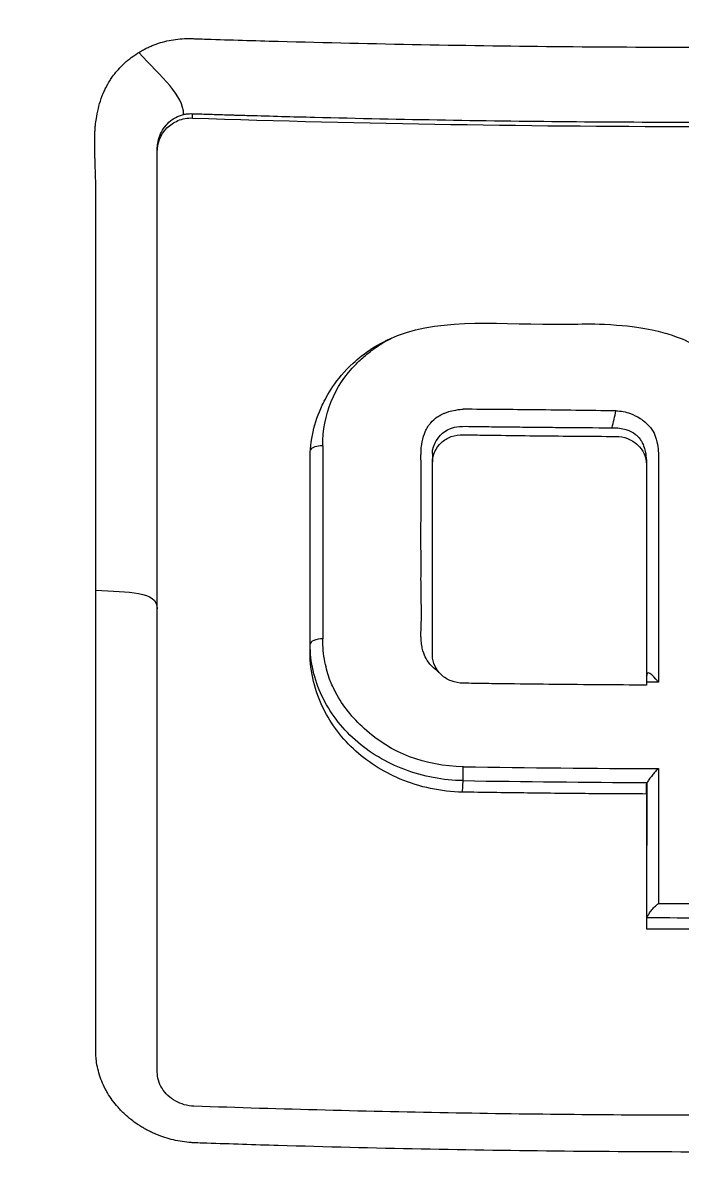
# Model space of a CAD drawing. Header units: millimetres. Extents: x 0 to 4378, y 0 to 2376.
# Drawn here: x 765.75 to 776.79, y 729.46 to 748.86 of the extents above; entities that cross this region are included whole.
import ezdxf

# ---------------------------------------------------------------- set-up
doc = ezdxf.new("R2010")
doc.units = ezdxf.units.MM
doc.header["$LTSCALE"] = 0.2

# ---------------------------------------------------------------- blocks, each defined once
blk = doc.blocks.new('Blk$A22R2-0W24F')
for p, q in [((-8.636, 145.012), (-8.636, 145.085)), ((-9.223, 144.441), (-9.223, 144.493)), ((-10.255, 140.689), (-10.255, 140.69)), ((-10.255, 139.384), (-10.255, 139.384)), ((-6.661, 139.292), (-6.661, 139.323)), ((-6.661, 136.196), (-6.661, 139.292)), ((-4.612, 139.389), (-4.612, 139.249)), ((-4.612, 139.389), (-4.612, 139.389)), ((-4.612, 139.247), (-4.612, 139.249)), ((-4.612, 138.389), (-4.612, 138.39)), ((-6.661, 136.196), (-6.661, 136.196)), ((-6.661, 136.112), (-6.661, 136.196)), ((-4.109, 133.718), (-4.099, 133.91))]:
    blk.add_line(p, q)
for radius, start, end in [(1.5, 133.0637, 133.1204), (1.25, 131.3283, 131.3439), (1.25, 214.8924, 214.9044), (1.25, 228.726, 228.7506), (1.5, 236.6563, 236.6774)]:
    blk.add_arc((0, 138.2), radius, start, end)
for centre, major_axis, ratio, start_param, end_param in [((-1.365, 112.117), (86.564, -1.586), 0.323181, 1.59423, 1.60826), ((-1.365, 112.117), (86.564, -1.586), 0.323181, 1.578695, 1.59423), ((-1.649, 139.943), (-0.162, -0.672), 0.107956, 1.419805, 1.839614), ((-6.461, 139.435), (-0.2, 0), 0.417098, 4.657598, 6.058479), ((-6.409, 189.753), (0.012, 120.439), 0.000332, 2.001047, 2.030795), ((-1.223, 155.827), (-58.009, -140.217), 0.013347, 4.83639, 4.836395), ((-6.461, 136.196), (-0.2, 0), 0.443947, 4.656815, 6.283178), ((-5.034, 134.507), (-0.611, -1.338), 0.127091, 3.541802, 3.562666), ((-1.217, 103.989), (-66.45, 1), 0.475089, 4.713614, 4.716646), ((-4.102, 134.052), (0.003, 0.2), 0.031982, 3.927441, 5.191549), ((0.044, 186.638), (-115.144, -0.001), 0.456195, 1.534844, 1.563257), ((-0.805, 189.969), (0.007, 121.311), 0.000144, 2.0493, 2.070401), ((0.045, 186.363), (-115.256, -0.001), 0.455395, 1.534828, 1.561593), ((-1.011, 189.961), (0.006, 121.689), 0.000108, 2.051554, 2.07261), ((0.038, 183.313), (-112.777, -0.001), 0.456318, 1.563155, 1.577755), ((0.039, 183.005), (-112.94, 0), 0.455035, 1.561444, 1.579474), ((0.038, 182.816), (-112.94, -0.001), 0.455035, 1.561382, 1.579529)]:
    blk.add_ellipse(centre, major_axis=major_axis, ratio=ratio, start_param=start_param, end_param=end_param)
for points, knots in [([(0.102, 111.409), (-0.156, 111.409), (-0.426, 111.411), (-0.708, 111.415), (-0.969, 111.419), (-1.24, 111.426), (-1.522, 111.435), (-2.03, 111.451), (-2.571, 111.477), (-3.144, 111.515), (-3.658, 111.55), (-4.197, 111.594), (-4.762, 111.651), (-5.279, 111.702), (-5.816, 111.765), (-6.375, 111.84), (-6.892, 111.909), (-7.427, 111.989), (-7.98, 112.082), (-8.497, 112.169), (-9.029, 112.267), (-9.575, 112.378), (-10.58, 112.582), (-11.633, 112.828), (-12.731, 113.127), (-12.936, 113.183), (-13.143, 113.241), (-13.351, 113.301), (-13.946, 113.472), (-14.776, 113.721), (-15.827, 114.085), (-16.69, 114.384), (-17.702, 114.762), (-18.847, 115.249), (-19.745, 115.631), (-20.726, 116.08), (-21.777, 116.615), (-22.671, 117.069), (-23.617, 117.585), (-24.604, 118.174), (-24.965, 118.389), (-25.332, 118.615), (-25.703, 118.85), (-26.248, 119.195), (-26.785, 119.552), (-27.314, 119.918), (-28.197, 120.529), (-29.058, 121.17), (-29.896, 121.839), (-30.318, 122.176), (-30.733, 122.52), (-31.143, 122.87), (-31.547, 123.216), (-31.945, 123.568), (-32.336, 123.927), (-33.125, 124.65), (-33.888, 125.4), (-34.625, 126.174), (-34.993, 126.561), (-35.354, 126.954), (-35.709, 127.353), (-35.783, 127.437), (-35.857, 127.521), (-35.931, 127.605), (-36.024, 127.711), (-36.303, 128.027), (-36.752, 128.567), (-37.025, 128.897), (-37.361, 129.311), (-37.752, 129.815), (-38.042, 130.19), (-38.363, 130.615), (-38.709, 131.094), (-38.858, 131.301), (-39.012, 131.518), (-39.17, 131.745), (-39.317, 131.955), (-39.468, 132.175), (-39.621, 132.403), (-39.741, 132.582), (-39.863, 132.765), (-39.986, 132.955), (-40.157, 133.215), (-40.324, 133.478), (-40.489, 133.742), (-40.63, 133.967), (-40.768, 134.194), (-40.905, 134.421), (-41.042, 134.649), (-41.177, 134.878), (-41.31, 135.107), (-41.447, 135.343), (-41.587, 135.591), (-41.717, 135.824), (-41.839, 136.042), (-41.951, 136.246), (-42.086, 136.499), (-42.22, 136.751), (-42.377, 137.05), (-42.524, 137.336), (-42.67, 137.623), (-42.806, 137.897), (-42.944, 138.182), (-43.044, 138.389), (-43.143, 138.595), (-43.24, 138.802), (-43.276, 138.88), (-43.312, 138.958), (-43.348, 139.036), (-43.48, 139.322), (-43.609, 139.61), (-43.735, 139.898), (-43.798, 140.042), (-43.86, 140.186), (-43.922, 140.331), (-43.984, 140.476), (-44.044, 140.621), (-44.105, 140.766), (-44.225, 141.057), (-44.342, 141.349), (-44.457, 141.642), (-44.686, 142.227), (-44.903, 142.818), (-45.11, 143.411), (-45.213, 143.708), (-45.313, 144.006), (-45.41, 144.305), (-45.508, 144.603), (-45.602, 144.903), (-45.694, 145.203), (-45.739, 145.354), (-45.784, 145.504), (-45.828, 145.655), (-45.872, 145.805), (-45.916, 145.956), (-45.959, 146.107), (-46.041, 146.401), (-46.121, 146.696), (-46.197, 146.991), (-46.2, 146.999), (-46.202, 147.008), (-46.204, 147.016), (-46.283, 147.32), (-46.358, 147.625), (-46.43, 147.931), (-46.502, 148.236), (-46.57, 148.542), (-46.636, 148.849), (-46.668, 149.003), (-46.7, 149.157), (-46.731, 149.31), (-46.762, 149.464), (-46.792, 149.618), (-46.821, 149.772), (-46.879, 150.081), (-46.934, 150.389), (-46.986, 150.699), (-47.017, 150.882), (-47.046, 151.064), (-47.074, 151.247), (-47.075, 151.25), (-47.076, 151.254), (-47.076, 151.258), (-47.085, 151.315), (-47.104, 151.439), (-47.132, 151.629), (-47.153, 151.773), (-47.178, 151.954), (-47.207, 152.174), (-47.223, 152.292), (-47.24, 152.421), (-47.257, 152.561), (-47.274, 152.705), (-47.293, 152.861), (-47.312, 153.028), (-47.325, 153.144), (-47.338, 153.266), (-47.351, 153.393), (-47.354, 153.428), (-47.358, 153.462), (-47.361, 153.496), (-47.397, 153.854), (-47.425, 154.167), (-47.446, 154.433), (-47.497, 155.085), (-47.514, 155.458), (-47.519, 155.548), (-47.533, 155.802), (-47.544, 156.056), (-47.553, 156.31), (-47.564, 156.623), (-47.571, 156.937), (-47.575, 157.25), (-47.577, 157.39), (-47.578, 157.531), (-47.579, 157.671), (-47.58, 157.844), (-47.58, 158.017), (-47.579, 158.191), (-47.577, 158.391), (-47.575, 158.591), (-47.571, 158.791), (-47.565, 159.147), (-47.555, 160.202), (-47.41, 161.948), (-47.408, 161.978), (-47.405, 162.008), (-47.403, 162.038), (-47.299, 163.257), (-47.151, 164.473), (-46.96, 165.682), (-46.81, 166.624), (-46.635, 167.562), (-46.435, 168.495), (-46.371, 168.789), (-46.306, 169.083), (-46.237, 169.376), (-45.952, 170.599), (-45.624, 171.812), (-45.254, 173.012), (-45.152, 173.342), (-45.047, 173.671), (-44.939, 173.999), (-44.855, 174.255), (-44.765, 174.523), (-44.668, 174.804), (-44.479, 175.348), (-44.266, 175.939), (-44.021, 176.575), (-43.912, 176.859), (-43.797, 177.152), (-43.676, 177.453), (-43.562, 177.737), (-43.443, 178.028), (-43.317, 178.326), (-43.198, 178.609), (-43.073, 178.898), (-42.943, 179.193), (-42.923, 179.238), (-42.903, 179.284), (-42.882, 179.33), (-42.779, 179.562), (-42.67, 179.804), (-42.555, 180.054), (-42.313, 180.583), (-42.042, 181.152), (-41.74, 181.759), (-41.476, 182.29), (-41.187, 182.85), (-40.872, 183.439), (-40.329, 184.453), (-39.706, 185.551), (-38.988, 186.721), (-38.47, 187.566), (-37.903, 188.449), (-37.281, 189.364)], [0, 0, 0, 0, 0.0108915, 0.0108915, 0.0108915, 0.020974, 0.020974, 0.020974, 0.0391503, 0.0391503, 0.0391503, 0.0554178, 0.0554178, 0.0554178, 0.0702751, 0.0702751, 0.0702751, 0.0840358, 0.0840358, 0.0840358, 0.0969119, 0.0969119, 0.0969119, 0.1205769, 0.1205769, 0.1205769, 0.125, 0.125, 0.125, 0.1638961, 0.1638961, 0.1638961, 0.1958374, 0.1958374, 0.1958374, 0.2208888, 0.2208888, 0.2208888, 0.2422005, 0.2422005, 0.2422005, 0.25, 0.25, 0.25, 0.2678209, 0.2678209, 0.2678209, 0.2975362, 0.2975362, 0.2975362, 0.3125, 0.3125, 0.3125, 0.3272656, 0.3272656, 0.3272656, 0.3570095, 0.3570095, 0.3570095, 0.3718814, 0.3718814, 0.3718814, 0.375, 0.375, 0.375, 0.3991671, 0.3991671, 0.3991671, 0.4139157, 0.4139157, 0.4139157, 0.4249028, 0.4249028, 0.4249028, 0.429655, 0.429655, 0.429655, 0.4340613, 0.4340613, 0.4340613, 0.4375, 0.4375, 0.4375, 0.4468814, 0.4468814, 0.4468814, 0.4548932, 0.4548932, 0.4548932, 0.4629051, 0.4629051, 0.4629051, 0.4712008, 0.4712008, 0.4712008, 0.4789288, 0.4789288, 0.4789288, 0.4866568, 0.4866568, 0.4866568, 0.4943848, 0.4943848, 0.4943848, 0.5, 0.5, 0.5, 0.502414, 0.502414, 0.502414, 0.5112437, 0.5112437, 0.5112437, 0.5156585, 0.5156585, 0.5156585, 0.5200734, 0.5200734, 0.5200734, 0.528903, 0.528903, 0.528903, 0.5465624, 0.5465624, 0.5465624, 0.555392, 0.555392, 0.555392, 0.5642217, 0.5642217, 0.5642217, 0.5686366, 0.5686366, 0.5686366, 0.5730514, 0.5730514, 0.5730514, 0.5816327, 0.5816327, 0.5816327, 0.5818813, 0.5818813, 0.5818813, 0.5907202, 0.5907202, 0.5907202, 0.5995591, 0.5995591, 0.5995591, 0.6039786, 0.6039786, 0.6039786, 0.6083981, 0.6083981, 0.6083981, 0.6172371, 0.6172371, 0.6172371, 0.622449, 0.622449, 0.622449, 0.6229413, 0.6229413, 0.6229413, 0.6298917, 0.6298917, 0.6298917, 0.6351416, 0.6351416, 0.6351416, 0.6379546, 0.6379546, 0.6379546, 0.6408496, 0.6408496, 0.6408496, 0.6428571, 0.6428571, 0.6428571, 0.6433986, 0.6433986, 0.6433986, 0.6491487, 0.6491487, 0.6491487, 0.6632653, 0.6632653, 0.6632653, 0.6704637, 0.6704637, 0.6704637, 0.6793393, 0.6793393, 0.6793393, 0.6833065, 0.6833065, 0.6833065, 0.6882149, 0.6882149, 0.6882149, 0.6938776, 0.6938776, 0.6938776, 0.7239727, 0.7239727, 0.7239727, 0.7244898, 0.7244898, 0.7244898, 0.7589042, 0.7589042, 0.7589042, 0.7857143, 0.7857143, 0.7857143, 0.7941949, 0.7941949, 0.7941949, 0.8295621, 0.8295621, 0.8295621, 0.8392857, 0.8392857, 0.8392857, 0.849008, 0.849008, 0.849008, 0.8678821, 0.8678821, 0.8678821, 0.876305, 0.876305, 0.876305, 0.8842189, 0.8842189, 0.8842189, 0.8917062, 0.8917062, 0.8917062, 0.8928571, 0.8928571, 0.8928571, 0.9031342, 0.9031342, 0.9031342, 0.9247967, 0.9247967, 0.9247967, 0.9437386, 0.9437386, 0.9437386, 0.9764071, 0.9764071, 0.9764071, 1, 1, 1, 1]), ([(0.102, 118.086), (0.044, 118.085), (0, 118.085), (-0.1, 118.086), (-0.151, 118.086), (-0.303, 118.087), (-0.404, 118.088), (-0.711, 118.094), (-0.917, 118.099), (-1.557, 118.122), (-1.994, 118.146), (-3.505, 118.259), (-4.595, 118.39), (-8.024, 118.946), (-10.361, 119.538), (-13.132, 120.489), (-13.642, 120.675), (-15.381, 121.347), (-16.59, 121.879), (-18.503, 122.831), (-19.224, 123.217), (-20.853, 124.151), (-21.752, 124.713), (-23.396, 125.832), (-24.145, 126.381), (-25.264, 127.262), (-25.647, 127.576), (-27.921, 129.511), (-29.652, 131.295), (-31.949, 134.178), (-32.661, 135.166), (-33.981, 137.204), (-34.59, 138.255), (-35.685, 140.389), (-36.173, 141.47), (-37.039, 143.679), (-37.417, 144.807), (-39.027, 150.561), (-39.352, 155.341), (-38.536, 161.181), (-38.331, 162.272), (-37.688, 164.976), (-37.186, 166.575), (-36.263, 168.918), (-35.927, 169.689), (-35.198, 171.211), (-34.807, 171.962), (-34.388, 172.699)], [0.000001, 0.000001, 0.000001, 0.000001, 0.017289, 0.017289, 0.034993, 0.034993, 0.070506, 0.070506, 0.142461, 0.142461, 0.294734, 0.294734, 0.67969, 0.67969, 1.52071, 1.52071, 1.712137, 1.712137, 2.17847, 2.17847, 2.468632, 2.468632, 2.845677, 2.845677, 3.177241, 3.177241, 3.354712, 3.354712, 4.246918, 4.246918, 4.688059, 4.688059, 5.129475, 5.129475, 5.562211, 5.562211, 5.997516, 5.997516, 7.753462, 7.753462, 8.159608, 8.159608, 8.770872, 8.770872, 9.07783, 9.07783, 9.385555, 9.385555, 9.385555, 9.385555]), ([(0.102, 114.962), (-0.137, 114.961), (-0.775, 114.961), (-2.256, 115.037), (-2.846, 115.082), (-3.826, 115.178), (-4.218, 115.223), (-6.163, 115.471), (-7.717, 115.757), (-10.268, 116.367), (-11.281, 116.647), (-13.612, 117.382), (-14.92, 117.864), (-17.91, 119.132), (-19.566, 119.964), (-23.279, 122.143), (-25.287, 123.569), (-27.639, 125.582), (-28.123, 126.016), (-28.831, 126.685), (-29.063, 126.909), (-29.52, 127.361), (-29.745, 127.59), (-30.083, 127.941), (-30.196, 128.06), (-30.533, 128.419), (-30.751, 128.657), (-31.179, 129.135), (-31.387, 129.374), (-31.695, 129.736), (-31.797, 129.857), (-32.004, 130.107), (-32.11, 130.236), (-32.318, 130.494), (-32.422, 130.623), (-32.731, 131.015), (-32.936, 131.283), (-33.317, 131.79), (-33.5, 132.04), (-33.858, 132.541), (-34.031, 132.79), (-34.546, 133.551), (-34.878, 134.069), (-35.535, 135.147), (-35.861, 135.714), (-36.44, 136.782), (-36.695, 137.28), (-37.019, 137.949), (-37.086, 138.09), (-37.418, 138.798), (-37.667, 139.367), (-38.019, 140.231), (-38.133, 140.521), (-38.352, 141.098), (-38.458, 141.388), (-38.662, 141.97), (-38.759, 142.258), (-38.9, 142.697), (-38.948, 142.846), (-39.038, 143.137), (-39.08, 143.278), (-39.167, 143.572), (-39.21, 143.719), (-39.329, 144.14), (-39.406, 144.427), (-40.042, 146.9), (-40.401, 149.133), (-40.565, 151.587), (-40.577, 151.795), (-40.597, 152.212), (-40.606, 152.416), (-40.619, 152.817), (-40.623, 153.015), (-40.629, 153.406), (-40.631, 153.597), (-40.63, 153.976), (-40.629, 154.165), (-40.62, 154.705), (-40.609, 155.066), (-40.562, 156.106), (-40.51, 156.792), (-40.413, 157.737), (-40.38, 158.03), (-40.325, 158.46), (-40.307, 158.597), (-40.251, 159.002), (-40.211, 159.268), (-40.129, 159.783), (-40.086, 160.03), (-39.957, 160.742), (-39.863, 161.205), (-39.581, 162.474), (-39.374, 163.275), (-38.965, 164.665), (-38.775, 165.257), (-38.262, 166.724), (-37.92, 167.594), (-37.358, 168.879), (-37.163, 169.304), (-36.857, 169.937), (-36.754, 170.147), (-36.595, 170.46), (-36.541, 170.564), (-36.461, 170.72), (-36.434, 170.772), (-36.393, 170.85), (-36.379, 170.876), (-36.352, 170.928), (-36.338, 170.954), (-36.325, 170.98)], [0.000492, 0.000492, 0.000492, 0.000492, 0.070477, 0.070477, 0.116784, 0.116784, 0.147598, 0.147598, 0.270163, 0.270163, 0.35129, 0.35129, 0.459378, 0.459378, 0.603543, 0.603543, 0.795477, 0.795477, 0.846759, 0.846759, 0.872247, 0.872247, 0.897546, 0.897546, 0.910816, 0.910816, 0.936058, 0.936058, 0.961053, 0.961053, 0.973407, 0.973407, 0.986612, 0.986612, 0.999925, 0.999925, 1.026343, 1.026343, 1.051465, 1.051465, 1.076258, 1.076258, 1.125243, 1.125243, 1.177878, 1.177878, 1.224985, 1.224985, 1.237745, 1.237745, 1.287061, 1.287061, 1.311764, 1.311764, 1.336615, 1.336615, 1.361333, 1.361333, 1.372959, 1.372959, 1.384222, 1.384222, 1.395507, 1.395507, 1.41867, 1.41867, 1.596072, 1.596072, 1.612752, 1.612752, 1.628768, 1.628768, 1.644172, 1.644172, 1.659003, 1.659003, 1.673475, 1.673475, 1.702106, 1.702106, 1.756638, 1.756638, 1.781274, 1.781274, 1.792708, 1.792708, 1.814679, 1.814679, 1.835454, 1.835454, 1.874477, 1.874477, 1.942807, 1.942807, 1.994085, 1.994085, 2.070998, 2.070998, 2.109452, 2.109452, 2.128666, 2.128666, 2.138273, 2.138273, 2.143077, 2.143077, 2.145479, 2.145479, 2.147874, 2.147874, 2.147874, 2.147874]), ([(-9.534, 146.11), (-9.514, 146.123), (-9.493, 146.135), (-9.472, 146.147), (-9.461, 146.153), (-9.451, 146.158), (-9.44, 146.164), (-9.429, 146.17), (-9.419, 146.175), (-9.408, 146.181), (-9.397, 146.186), (-9.386, 146.191), (-9.375, 146.196), (-9.364, 146.201), (-9.353, 146.206), (-9.342, 146.211), (-9.319, 146.221), (-9.297, 146.23), (-9.274, 146.239), (-9.183, 146.274), (-9.087, 146.301), (-8.99, 146.318), (-8.893, 146.336), (-8.793, 146.344), (-8.693, 146.343), (-8.668, 146.343), (-8.643, 146.342), (-8.619, 146.342), (-8.594, 146.341), (-8.569, 146.34), (-8.544, 146.339), (-8.494, 146.337), (-8.444, 146.336), (-8.394, 146.334), (-7.995, 146.321), (-7.596, 146.309), (-7.197, 146.298), (-6.398, 146.276), (-5.599, 146.258), (-4.8, 146.243), (-4, 146.229), (-3.2, 146.218), (-2.401, 146.21), (-1.602, 146.203), (-0.803, 146.199), (-0.004, 146.199)], [-1, -1, -1, -1, -0.9989185, -0.9989185, -0.9989185, -0.9983778, -0.9983778, -0.9983778, -0.9978371, -0.9978371, -0.9978371, -0.9972963, -0.9972963, -0.9972963, -0.9967556, -0.9967556, -0.9967556, -0.9956741, -0.9956741, -0.9956741, -0.9913482, -0.9913482, -0.9913482, -0.9870224, -0.9870224, -0.9870224, -0.9859409, -0.9859409, -0.9859409, -0.9848594, -0.9848594, -0.9848594, -0.9826965, -0.9826965, -0.9826965, -0.965393, -0.965393, -0.965393, -0.930786, -0.930786, -0.930786, -0.896179, -0.896179, -0.896179, -0.8616263, -0.8616263, -0.8616263, -0.8616263]), ([(-10.254, 137.102), (-10.255, 138.39), (-10.255, 139.69), (-10.255, 141), (-10.255, 141.251), (-10.255, 141.48), (-10.254, 141.684), (-10.254, 142.017), (-10.254, 142.286), (-10.253, 142.493), (-10.251, 143.115), (-10.251, 143.541), (-10.253, 143.768), (-10.254, 143.854), (-10.255, 143.935), (-10.257, 144.009), (-10.257, 144.059), (-10.259, 144.093), (-10.262, 144.182), (-10.263, 144.231), (-10.265, 144.29), (-10.268, 144.359), (-10.268, 144.364), (-10.268, 144.369), (-10.268, 144.374), (-10.272, 144.462), (-10.273, 144.539), (-10.273, 144.604), (-10.273, 144.636), (-10.273, 144.665), (-10.272, 144.691), (-10.272, 144.705), (-10.271, 144.724), (-10.27, 144.748), (-10.269, 144.76), (-10.269, 144.773), (-10.268, 144.787), (-10.267, 144.797), (-10.267, 144.808), (-10.266, 144.819), (-10.265, 144.827), (-10.265, 144.837), (-10.264, 144.846), (-10.263, 144.86), (-10.261, 144.875), (-10.26, 144.889), (-10.256, 144.926), (-10.251, 144.965), (-10.245, 145.005), (-10.237, 145.049), (-10.228, 145.106), (-10.211, 145.173), (-10.199, 145.223), (-10.183, 145.28), (-10.162, 145.341), (-10.147, 145.382), (-10.133, 145.418), (-10.118, 145.451), (-10.113, 145.462), (-10.108, 145.474), (-10.103, 145.484), (-10.097, 145.496), (-10.092, 145.507), (-10.087, 145.517), (-10.074, 145.542), (-10.062, 145.564), (-10.052, 145.582), (-10.036, 145.611), (-10.023, 145.631), (-10.015, 145.643), (-10.002, 145.664), (-9.988, 145.685), (-9.973, 145.707), (-9.926, 145.771), (-9.872, 145.836), (-9.806, 145.9), (-9.796, 145.91), (-9.786, 145.92), (-9.775, 145.929), (-9.733, 145.968), (-9.694, 145.999), (-9.66, 146.025), (-9.6, 146.07), (-9.557, 146.096), (-9.534, 146.11)], [-1, -1, -1, -1, -0.571429, -0.571429, -0.571429, -0.517013, -0.517013, -0.517013, -0.428571, -0.428571, -0.428571, -0.285714, -0.285714, -0.285714, -0.251318, -0.251318, -0.251318, -0.22809, -0.22809, -0.22809, -0.215245, -0.215245, -0.215245, -0.214286, -0.214286, -0.214286, -0.190326, -0.190326, -0.190326, -0.178571, -0.178571, -0.178571, -0.170079, -0.170079, -0.170079, -0.165897, -0.165897, -0.165897, -0.16301, -0.16301, -0.16301, -0.160714, -0.160714, -0.160714, -0.15572, -0.15572, -0.15572, -0.142857, -0.142857, -0.142857, -0.122369, -0.122369, -0.122369, -0.107143, -0.107143, -0.107143, -0.098661, -0.098661, -0.098661, -0.095602, -0.095602, -0.095602, -0.092244, -0.092244, -0.092244, -0.084114, -0.084114, -0.084114, -0.071429, -0.071429, -0.071429, -0.062578, -0.062578, -0.062578, -0.035714, -0.035714, -0.035714, -0.032876, -0.032876, -0.032876, -0.020946, -0.020946, -0.020946, 0, 0, 0, 0]), ([(-9.223, 144.493), (-9.223, 144.502), (-9.223, 144.51), (-9.223, 144.518), (-9.222, 144.54), (-9.22, 144.562), (-9.216, 144.584), (-9.209, 144.629), (-9.198, 144.673), (-9.182, 144.715), (-9.149, 144.799), (-9.097, 144.878), (-9.029, 144.941), (-8.995, 144.972), (-8.956, 145), (-8.915, 145.022), (-8.873, 145.044), (-8.829, 145.061), (-8.782, 145.072)], [0, 0, 0, 0, 0.0317634, 0.0317634, 0.0317634, 0.1197849, 0.1197849, 0.1197849, 0.2958279, 0.2958279, 0.2958279, 0.647914, 0.647914, 0.647914, 0.823957, 0.823957, 0.823957, 0.9999999, 0.9999999, 0.9999999, 0.9999999]), ([(-9.223, 144.441), (-9.223, 144.512), (-9.21, 144.583), (-9.158, 144.722), (-9.116, 144.789), (-9.01, 144.897), (-8.948, 144.939), (-8.84, 144.984), (-8.8, 144.996), (-8.718, 145.011), (-8.677, 145.014), (-8.636, 145.012)], [-0.09630603, -0.09630603, -0.09630603, -0.09630603, -0.07320762, -0.07320762, -0.04828154, -0.04828154, -0.02519492, -0.02519492, -0.01231734, -0.01231734, -0.000001, -0.000001, -0.000001, -0.000001]), ([(-8.782, 145.072), (-8.76, 145.077), (-8.738, 145.081), (-8.715, 145.083), (-8.704, 145.084), (-8.692, 145.085), (-8.681, 145.085), (-8.669, 145.086), (-8.658, 145.086), (-8.647, 145.085), (-8.643, 145.085), (-8.64, 145.085), (-8.636, 145.085)], [0.0000001, 0.0000001, 0.0000001, 0.0000001, 0.4648523, 0.4648523, 0.4648523, 0.6972784, 0.6972784, 0.6972784, 0.9297046, 0.9297046, 0.9297046, 0.9999999, 0.9999999, 0.9999999, 0.9999999]), ([(-8.636, 145.085), (-8.628, 145.085), (-8.62, 145.085), (-8.612, 145.084), (-8.601, 145.084), (-8.59, 145.084), (-8.578, 145.083), (-8.555, 145.082), (-8.533, 145.082), (-8.51, 145.081), (-8.418, 145.078), (-8.327, 145.075), (-8.236, 145.072), (-8.144, 145.069), (-8.053, 145.067), (-7.962, 145.064), (-7.939, 145.063), (-7.916, 145.062), (-7.893, 145.062), (-7.87, 145.061), (-7.847, 145.06), (-7.825, 145.06), (-7.779, 145.058), (-7.733, 145.057), (-7.687, 145.056), (-7.322, 145.045), (-6.956, 145.035), (-6.591, 145.026), (-5.859, 145.007), (-5.127, 144.992), (-4.395, 144.98), (-3.663, 144.967), (-2.931, 144.958), (-2.198, 144.952), (-1.466, 144.946), (-0.733, 144.943), (-0.001, 144.942), (0.732, 144.942), (1.465, 144.945), (2.197, 144.951), (2.93, 144.957), (3.662, 144.966), (4.394, 144.978), (5.127, 144.991), (5.859, 145.006), (6.59, 145.024), (6.956, 145.033), (7.322, 145.043), (7.687, 145.054), (7.733, 145.055), (7.779, 145.056), (7.824, 145.058), (7.847, 145.058), (7.87, 145.059), (7.893, 145.06), (7.916, 145.06), (7.939, 145.061), (7.961, 145.062), (8.053, 145.064), (8.144, 145.067), (8.236, 145.07), (8.327, 145.073), (8.418, 145.076), (8.51, 145.079), (8.533, 145.079), (8.555, 145.08), (8.578, 145.081), (8.59, 145.081), (8.601, 145.082), (8.612, 145.082), (8.62, 145.082), (8.627, 145.082), (8.635, 145.083)], [0, 0, 0, 0, 0.0013857, 0.0013857, 0.0013857, 0.0033723, 0.0033723, 0.0033723, 0.0073454, 0.0073454, 0.0073454, 0.0232379, 0.0232379, 0.0232379, 0.0391303, 0.0391303, 0.0391303, 0.0431034, 0.0431034, 0.0431034, 0.0470765, 0.0470765, 0.0470765, 0.0550227, 0.0550227, 0.0550227, 0.1185925, 0.1185925, 0.1185925, 0.2457321, 0.2457321, 0.2457321, 0.3728716, 0.3728716, 0.3728716, 0.5000112, 0.5000112, 0.5000112, 0.6271507, 0.6271507, 0.6271507, 0.7543218, 0.7543218, 0.7543218, 0.8814771, 0.8814771, 0.8814771, 0.9450548, 0.9450548, 0.9450548, 0.953002, 0.953002, 0.953002, 0.9569756, 0.9569756, 0.9569756, 0.9609492, 0.9609492, 0.9609492, 0.9768436, 0.9768436, 0.9768436, 0.992738, 0.992738, 0.992738, 0.9967116, 0.9967116, 0.9967116, 0.9986984, 0.9986984, 0.9986984, 1, 1, 1, 1]), ([(-8.636, 145.012), (-5.75, 144.917), (-2.857, 144.87), (0.037, 144.87), (2.906, 144.87), (5.773, 144.917), (8.635, 145.01)], [0, 0, 0, 0, 0.502185, 0.502185, 0.502185, 1, 1, 1, 1]), ([(-9.223, 129.025), (-9.223, 131.472), (-9.223, 133.963), (-9.223, 139.104), (-9.223, 141.751), (-9.223, 144.441)], [-1.719587, -1.719587, -1.719587, -1.719587, -0.870829, -0.870829, -0.000001, -0.000001, -0.000001, -0.000001]), ([(-6.661, 139.292), (-6.662, 139.448), (-6.646, 139.604), (-6.578, 139.909), (-6.526, 140.057), (-6.382, 140.359), (-6.23, 140.638), (-5.768, 141.065), (-5.526, 141.241), (-4.404, 141.672), (-3.487, 141.546), (-2.09, 141.56), (-1.975, 141.568), (-1.161, 141.53), (-0.836, 141.447), (-0.504, 141.347), (-0.184, 141.233), (0.384, 140.787), (0.577, 140.56), (0.894, 140.011), (0.985, 139.717), (1.037, 139.183), (1.026, 138.757), (1.029, 137.508), (1.029, 136.506), (1.024, 135.511)], [-1.490546, -1.490546, -1.490546, -1.490546, -1.372171, -1.372171, -1.254036, -1.254036, -1.123299, -1.123299, -1.043679, -1.043679, -0.850826, -0.850826, -0.807838, -0.807838, -0.709589, -0.709589, -0.595224, -0.595224, -0.510831, -0.510831, -0.413449, -0.413449, -0.333919, -0.333919, 0, 0, 0, 0]), ([(-6.45, 139.518), (-6.45, 140.047), (-6.264, 140.508), (-5.886, 140.896), (-5.832, 140.951), (-5.773, 141.004), (-5.711, 141.055), (-5.66, 141.096), (-5.607, 141.136), (-5.552, 141.174), (-5.469, 141.23), (-5.383, 141.281), (-5.294, 141.327)], [-1, -1, -1, -1, -0.5, -0.5, -0.5, -0.4306206, -0.4306206, -0.4306206, -0.375, -0.375, -0.375, -0.2968883, -0.2968883, -0.2968883, -0.2968883]), ([(-4.803, 137.179), (-4.804, 137.251), (-4.804, 137.323), (-4.803, 137.396), (-4.803, 137.444), (-4.803, 137.491), (-4.803, 137.539), (-4.803, 137.678), (-4.804, 137.817), (-4.804, 137.955), (-4.804, 137.983), (-4.804, 138.01), (-4.804, 138.038), (-4.804, 138.078), (-4.804, 138.13), (-4.804, 138.194), (-4.803, 138.28), (-4.803, 138.387), (-4.803, 138.516), (-4.803, 138.585), (-4.803, 138.66), (-4.803, 138.741), (-4.802, 138.844), (-4.802, 138.931), (-4.802, 139.003), (-4.802, 139.013), (-4.802, 139.024), (-4.802, 139.034), (-4.802, 139.052), (-4.802, 139.069), (-4.802, 139.085), (-4.801, 139.142), (-4.802, 139.183), (-4.803, 139.205), (-4.803, 139.233), (-4.804, 139.281), (-4.804, 139.348), (-4.804, 139.376), (-4.803, 139.401), (-4.803, 139.423), (-4.802, 139.448), (-4.8, 139.47), (-4.799, 139.489), (-4.796, 139.515), (-4.792, 139.564), (-4.775, 139.633), (-4.756, 139.704), (-4.734, 139.753), (-4.72, 139.783), (-4.712, 139.801), (-4.702, 139.819), (-4.691, 139.837), (-4.681, 139.853), (-4.67, 139.868), (-4.658, 139.884), (-4.652, 139.891), (-4.647, 139.898), (-4.641, 139.904), (-4.608, 139.942), (-4.57, 139.975), (-4.53, 140.003), (-4.516, 140.012), (-4.487, 140.032), (-4.439, 140.054)], [-0.6654434, -0.6654434, -0.6654434, -0.6654434, -0.6257943, -0.6257943, -0.6257943, -0.6, -0.6, -0.6, -0.5167154, -0.5167154, -0.5167154, -0.5, -0.5, -0.5, -0.4590251, -0.4590251, -0.4590251, -0.404157, -0.404157, -0.404157, -0.375, -0.375, -0.375, -0.3125, -0.3125, -0.3125, -0.3060407, -0.3060407, -0.3060407, -0.2940726, -0.2940726, -0.2940726, -0.25, -0.25, -0.25, -0.21875, -0.21875, -0.21875, -0.203867, -0.203867, -0.203867, -0.1875, -0.1875, -0.1875, -0.15625, -0.15625, -0.15625, -0.125, -0.125, -0.125, -0.1132064, -0.1132064, -0.1132064, -0.1029257, -0.1029257, -0.1029257, -0.0982143, -0.0982143, -0.0982143, -0.0714286, -0.0714286, -0.0714286, -0.0535714, -0.0535714, -0.0535714, -0.0535714]), ([(-4.439, 140.054), (-4.423, 140.061), (-4.408, 140.068), (-4.393, 140.074), (-4.373, 140.081), (-4.354, 140.088), (-4.336, 140.093), (-4.312, 140.101), (-4.274, 140.111), (-4.221, 140.12), (-4.167, 140.129), (-4.124, 140.132), (-4.095, 140.133)], [-0.05357143, -0.05357143, -0.05357143, -0.05357143, -0.04596765, -0.04596765, -0.04596765, -0.03571429, -0.03571429, -0.03571429, -0.01785714, -0.01785714, -0.01785714, 0, 0, 0, 0]), ([(-1.294, 140.061), (-1.238, 140.04), (-1.184, 140.013), (-1.131, 139.978), (-1.076, 139.942), (-1.028, 139.902), (-0.987, 139.857)], [0.03663506, 0.03663506, 0.03663506, 0.03663506, 0.0625, 0.0625, 0.0625, 0.09375, 0.09375, 0.09375, 0.09375]), ([(-0.987, 139.857), (-0.947, 139.815), (-0.917, 139.773), (-0.897, 139.731), (-0.879, 139.693), (-0.864, 139.645), (-0.85, 139.588), (-0.839, 139.536), (-0.831, 139.485), (-0.827, 139.435), (-0.823, 139.388), (-0.822, 139.338), (-0.823, 139.285), (-0.825, 139.229), (-0.825, 139.179), (-0.825, 139.135), (-0.826, 139.054), (-0.826, 138.735), (-0.825, 138.184)], [0.09375, 0.09375, 0.09375, 0.09375, 0.125, 0.125, 0.125, 0.15625, 0.15625, 0.15625, 0.1875, 0.1875, 0.1875, 0.21875, 0.21875, 0.21875, 0.25, 0.25, 0.25, 0.4692144, 0.4692144, 0.4692144, 0.4692144]), ([(-4.612, 139.389), (-4.615, 139.406), (-4.616, 139.471), (-4.566, 139.571), (-4.528, 139.648), (-4.451, 139.754), (-4.312, 139.808)], [0, 0, 0, 0, 0.2270329, 0.2270329, 0.2270329, 0.4004159, 0.4004159, 0.4004159, 0.4004159]), ([(-4.612, 139.247), (-4.612, 139.371), (-4.558, 139.488), (-4.414, 139.617), (-4.358, 139.651), (-4.233, 139.696), (-4.167, 139.706), (-3.993, 139.704), (-3.886, 139.702), (-3.673, 139.699), (-3.566, 139.697), (-3.246, 139.693), (-3.032, 139.69), (-2.605, 139.686), (-2.392, 139.684), (-1.965, 139.68), (-1.751, 139.679), (-1.47, 139.677), (-1.404, 139.665), (-1.279, 139.617), (-1.223, 139.582), (-1.079, 139.45), (-1.025, 139.332), (-1.025, 139.13), (-1.025, 139.053), (-1.025, 138.898), (-1.025, 138.82), (-1.025, 138.588), (-1.025, 138.433), (-1.025, 137.969), (-1.025, 137.66), (-1.025, 137.044), (-1.025, 136.736), (-1.025, 136.276), (-1.025, 136.123), (-1.025, 135.817), (-1.025, 135.664), (-1.025, 135.511)], [0, 0, 0, 0, 0.049586, 0.049586, 0.074046, 0.074046, 0.09857, 0.09857, 0.137167, 0.137167, 0.175764, 0.175764, 0.252958, 0.252958, 0.330152, 0.330152, 0.407345, 0.407345, 0.43188, 0.43188, 0.45635, 0.45635, 0.505944, 0.505944, 0.536823, 0.536823, 0.567702, 0.567702, 0.629461, 0.629461, 0.752975, 0.752975, 0.876487, 0.876487, 0.938244, 0.938244, 1, 1, 1, 1]), ([(-4.312, 139.808), (-4.267, 139.826), (-4.216, 139.837), (-4.159, 139.842), (-4.093, 139.848), (-4.02, 139.847), (-3.944, 139.845), (-3.828, 139.843), (-3.705, 139.842), (-3.569, 139.84), (-3.451, 139.839), (-3.326, 139.837), (-3.194, 139.836), (-3.075, 139.834), (-2.95, 139.833), (-2.819, 139.832), (-2.764, 139.831), (-2.708, 139.831), (-2.651, 139.83), (-2.583, 139.83), (-2.514, 139.829), (-2.443, 139.828), (-2.183, 139.826), (-1.903, 139.824), (-1.602, 139.823)], [0.4004159, 0.4004159, 0.4004159, 0.4004159, 0.4570088, 0.4570088, 0.4570088, 0.5226685, 0.5226685, 0.5226685, 0.6227312, 0.6227312, 0.6227312, 0.7095476, 0.7095476, 0.7095476, 0.7873, 0.7873, 0.7873, 0.8197623, 0.8197623, 0.8197623, 0.8583457, 0.8583457, 0.8583457, 1, 1, 1, 1]), ([(-1.602, 139.823), (-1.511, 139.825), (-1.432, 139.813), (-1.369, 139.794), (-1.298, 139.771), (-1.247, 139.74), (-1.214, 139.715), (-1.199, 139.704), (-1.184, 139.691), (-1.171, 139.678), (-1.154, 139.661), (-1.139, 139.642), (-1.126, 139.623)], [0, 0, 0, 0, 0.0391751, 0.0391751, 0.0391751, 0.0833333, 0.0833333, 0.0833333, 0.0956643, 0.0956643, 0.0956643, 0.1118196, 0.1118196, 0.1118196, 0.1118196]), ([(-1.126, 139.623), (-1.115, 139.607), (-1.105, 139.59), (-1.096, 139.573), (-1.087, 139.556), (-1.075, 139.53), (-1.063, 139.494), (-1.055, 139.468), (-1.046, 139.438), (-1.039, 139.402), (-1.032, 139.364), (-1.017, 139.226), (-1.026, 138.983)], [0.1118196, 0.1118196, 0.1118196, 0.1118196, 0.125, 0.125, 0.125, 0.1491733, 0.1491733, 0.1491733, 0.1666667, 0.1666667, 0.1666667, 0.3297427, 0.3297427, 0.3297427, 0.3297427]), ([(-6.661, 136.112), (-6.661, 136.638), (-6.661, 137.166), (-6.661, 138.227), (-6.661, 138.758), (-6.661, 139.292)], [0.000001, 0.000001, 0.000001, 0.000001, 0.1762141, 0.1762141, 0.3524272, 0.3524272, 0.3524272, 0.3524272]), ([(-1.025, 135.511), (-1.282, 135.512), (-1.538, 135.513), (-1.794, 135.515), (-2.05, 135.517), (-2.306, 135.519), (-2.563, 135.522), (-2.819, 135.525), (-3.075, 135.528), (-3.331, 135.531), (-3.459, 135.533), (-3.587, 135.534), (-3.715, 135.536), (-3.843, 135.538), (-3.971, 135.54), (-4.099, 135.542), (-4.167, 135.543), (-4.233, 135.556), (-4.296, 135.58), (-4.358, 135.604), (-4.414, 135.639), (-4.462, 135.682), (-4.558, 135.77), (-4.612, 135.887), (-4.612, 136.01), (-4.612, 136.277), (-4.612, 136.546), (-4.612, 136.815), (-4.612, 137.084), (-4.612, 137.353), (-4.612, 137.623), (-4.612, 137.893), (-4.612, 138.163), (-4.612, 138.434), (-4.612, 138.569), (-4.612, 138.705), (-4.612, 138.84), (-4.612, 138.908), (-4.612, 138.976), (-4.612, 139.044), (-4.612, 139.112), (-4.612, 139.18), (-4.612, 139.247)], [0, 0, 0, 0, 0.102758, 0.102758, 0.102758, 0.205514, 0.205514, 0.205514, 0.30827, 0.30827, 0.30827, 0.359648, 0.359648, 0.359648, 0.411026, 0.411026, 0.411026, 0.438236, 0.438236, 0.438236, 0.465377, 0.465377, 0.465377, 0.5204, 0.5204, 0.5204, 0.640302, 0.640302, 0.640302, 0.760202, 0.760202, 0.760202, 0.880101, 0.880101, 0.880101, 0.94005, 0.94005, 0.94005, 0.970025, 0.970025, 0.970025, 1, 1, 1, 1]), ([(-1.025, 138.289), (-1.025, 138.267), (-1.025, 138.245), (-1.025, 138.222), (-1.026, 138.119), (-1.026, 138.01), (-1.026, 137.895), (-1.025, 137.838), (-1.025, 137.782), (-1.025, 137.728), (-1.025, 137.556), (-1.025, 137.396), (-1.025, 137.244), (-1.025, 136.598), (-1.025, 136.112), (-1.025, 135.789), (-1.025, 135.74), (-1.025, 135.694), (-1.025, 135.652)], [0.4491944, 0.4491944, 0.4491944, 0.4491944, 0.4583706, 0.4583706, 0.4583706, 0.5, 0.5, 0.5, 0.5254102, 0.5254102, 0.5254102, 0.6055924, 0.6055924, 0.6055924, 0.9475603, 0.9475603, 0.9475603, 1, 1, 1, 1]), ([(-0.825, 138.184), (-0.825, 138.106), (-0.825, 138.024), (-0.825, 137.937), (-0.824, 137.271), (-0.824, 136.477), (-0.824, 135.56)], [0.4692144, 0.4692144, 0.4692144, 0.4692144, 0.5, 0.5, 0.5, 1, 1, 1, 1]), ([(-4.546, 135.76), (-4.57, 135.778), (-4.611, 135.81), (-4.653, 135.86), (-4.691, 135.906), (-4.715, 135.948), (-4.732, 135.983), (-4.749, 136.02), (-4.768, 136.068), (-4.782, 136.129), (-4.783, 136.134), (-4.786, 136.149), (-4.79, 136.175), (-4.793, 136.193), (-4.795, 136.21), (-4.797, 136.225), (-4.798, 136.237), (-4.8, 136.252), (-4.801, 136.269), (-4.803, 136.282), (-4.803, 136.291), (-4.803, 136.296), (-4.804, 136.313), (-4.804, 136.34), (-4.804, 136.363), (-4.804, 136.409), (-4.803, 136.443), (-4.802, 136.466), (-4.801, 136.5), (-4.8, 136.533), (-4.799, 136.568), (-4.798, 136.574), (-4.798, 136.581), (-4.798, 136.587), (-4.797, 136.604), (-4.796, 136.626), (-4.796, 136.652), (-4.795, 136.692), (-4.796, 136.715), (-4.796, 136.721), (-4.796, 136.766), (-4.797, 136.796), (-4.797, 136.812), (-4.797, 136.817), (-4.797, 136.822), (-4.798, 136.827), (-4.798, 136.836), (-4.798, 136.844), (-4.798, 136.853), (-4.799, 136.863), (-4.799, 136.871), (-4.799, 136.877), (-4.799, 136.882), (-4.8, 136.887), (-4.8, 136.892), (-4.805, 137.047), (-4.803, 137.127), (-4.803, 137.127), (-4.803, 137.144), (-4.803, 137.162), (-4.803, 137.179)], [-1, -1, -1, -1, -0.96875, -0.96875, -0.96875, -0.9375, -0.9375, -0.9375, -0.90625, -0.90625, -0.90625, -0.8984375, -0.8984375, -0.8984375, -0.890625, -0.890625, -0.890625, -0.8828125, -0.8828125, -0.8828125, -0.8768411, -0.8768411, -0.8768411, -0.8541667, -0.8541667, -0.8541667, -0.8333333, -0.8333333, -0.8333333, -0.8159057, -0.8159057, -0.8159057, -0.8125, -0.8125, -0.8125, -0.796875, -0.796875, -0.796875, -0.78125, -0.78125, -0.78125, -0.765625, -0.765625, -0.765625, -0.7626772, -0.7626772, -0.7626772, -0.7578125, -0.7578125, -0.7578125, -0.75, -0.75, -0.75, -0.747665, -0.747665, -0.747665, -0.675, -0.675, -0.675, -0.6654434, -0.6654434, -0.6654434, -0.6654434]), ([(-9.823, 128.373), (-9.843, 128.394), (-9.863, 128.415), (-9.882, 128.437), (-9.916, 128.475), (-9.947, 128.514), (-9.977, 128.554), (-10.006, 128.595), (-10.033, 128.636), (-10.058, 128.679), (-10.071, 128.7), (-10.083, 128.722), (-10.094, 128.743), (-10.106, 128.765), (-10.116, 128.787), (-10.127, 128.809), (-10.167, 128.897), (-10.199, 128.988), (-10.22, 129.081), (-10.231, 129.127), (-10.239, 129.174), (-10.245, 129.221), (-10.248, 129.244), (-10.25, 129.268), (-10.251, 129.291), (-10.253, 129.315), (-10.254, 129.338), (-10.254, 129.361), (-10.254, 129.385), (-10.254, 129.408), (-10.254, 129.432), (-10.254, 129.455), (-10.254, 129.479), (-10.254, 129.502), (-10.254, 129.549), (-10.254, 129.596), (-10.254, 129.643), (-10.254, 129.83), (-10.254, 130.018), (-10.254, 130.206), (-10.254, 130.959), (-10.254, 131.716), (-10.254, 132.478), (-10.254, 134.002), (-10.254, 135.544), (-10.254, 137.102)], [-0.1447486, -0.1447486, -0.1447486, -0.1447486, -0.1434058, -0.1434058, -0.1434058, -0.1410549, -0.1410549, -0.1410549, -0.138704, -0.138704, -0.138704, -0.1375285, -0.1375285, -0.1375285, -0.1363531, -0.1363531, -0.1363531, -0.1316512, -0.1316512, -0.1316512, -0.1293003, -0.1293003, -0.1293003, -0.1281249, -0.1281249, -0.1281249, -0.1269494, -0.1269494, -0.1269494, -0.125774, -0.125774, -0.125774, -0.1245985, -0.1245985, -0.1245985, -0.1222476, -0.1222476, -0.1222476, -0.1128439, -0.1128439, -0.1128439, -0.0752293, -0.0752293, -0.0752293, 0, 0, 0, 0]), ([(-9.223, 133.885), (-9.223, 134.154), (-9.223, 134.471), (-9.223, 134.835), (-9.223, 135.635), (-9.223, 136.288), (-9.223, 136.789)], [0.6586998, 0.6586998, 0.6586998, 0.6586998, 0.75, 0.75, 0.75, 0.9999584, 0.9999584, 0.9999584, 0.9999584]), ([(-4.099, 133.91), (-4.266, 133.913), (-4.433, 133.929), (-4.761, 133.991), (-4.922, 134.036), (-5.231, 134.153), (-5.379, 134.224), (-5.658, 134.391), (-5.788, 134.487), (-6.026, 134.698), (-6.133, 134.814), (-6.32, 135.061), (-6.4, 135.193), (-6.53, 135.467), (-6.579, 135.61), (-6.645, 135.9), (-6.661, 136.048), (-6.661, 136.196)], [0, 0, 0, 0, 0.125, 0.125, 0.25, 0.25, 0.375, 0.375, 0.5, 0.5, 0.625, 0.625, 0.75, 0.75, 0.875, 0.875, 0.9999829, 0.9999829, 0.9999829, 0.9999829]), ([(-4.094, 134.144), (-4.744, 134.155), (-5.293, 134.364), (-5.755, 134.782), (-5.954, 134.962), (-6.113, 135.162), (-6.23, 135.382), (-6.269, 135.454), (-6.302, 135.525), (-6.33, 135.596), (-6.363, 135.682), (-6.391, 135.784), (-6.414, 135.902), (-6.438, 136.024), (-6.45, 136.151), (-6.45, 136.284)], [-1, -1, -1, -1, -0.5, -0.5, -0.5, -0.285714, -0.285714, -0.285714, -0.2, -0.2, -0.2, -0.114286, -0.114286, -0.114286, 0, 0, 0, 0]), ([(-4.109, 133.718), (-4.288, 133.72), (-4.467, 133.741), (-4.818, 133.815), (-4.989, 133.869), (-5.445, 134.06), (-5.714, 134.232), (-6.162, 134.653), (-6.341, 134.901), (-6.533, 135.318), (-6.585, 135.473), (-6.652, 135.79), (-6.666, 135.951), (-6.661, 136.112)], [-0.4066496, -0.4066496, -0.4066496, -0.4066496, -0.3530901, -0.3530901, -0.2996138, -0.2996138, -0.2036808, -0.2036808, -0.1075118, -0.1075118, -0.053792, -0.053792, 0, 0, 0, 0]), ([(-0.824, 134.112), (-0.827, 134.108), (-0.831, 134.105), (-0.851, 134.086), (-0.868, 134.069), (-0.9, 134.034), (-0.915, 134.015), (-0.948, 133.973), (-0.964, 133.953), (-0.985, 133.925), (-0.992, 133.915), (-1.005, 133.897), (-1.012, 133.887), (-1.015, 133.879)], [-0.00147192, -0.00147192, -0.00147192, -0.00147192, 0, 0, 0.0072917, 0.0072917, 0.01459354, 0.01459354, 0.02333481, 0.02333481, 0.02819873, 0.02819873, 0.03286728, 0.03286728, 0.03286728, 0.03286728]), ([(-1.025, 133.686), (-1.025, 133.735), (-1.025, 133.784), (-1.025, 133.833), (-1.025, 133.849), (-1.022, 133.864), (-1.015, 133.879)], [-1, -1, -1, -1, -0.2405559, -0.2405559, -0.2405559, 0, 0, 0, 0]), ([(-1.025, 133.686), (-1.368, 133.687), (-1.711, 133.689), (-2.053, 133.692), (-2.396, 133.695), (-2.739, 133.699), (-3.081, 133.703), (-3.424, 133.707), (-3.767, 133.711), (-4.109, 133.718)], [-1, -1, -1, -1, -0.666667, -0.666667, -0.666667, -0.333333, -0.333333, -0.333333, 0, 0, 0, 0]), ([(-1.025, 133.071), (-1.025, 133.077), (-1.025, 133.058), (-1.025, 133.031), (-1.025, 133.011), (-1.025, 132.93), (-1.025, 132.869), (-1.025, 132.8), (-1.025, 132.793), (-1.025, 132.786)], [0.18396725, 0.18396725, 0.18396725, 0.18396725, 0.18607297, 0.18607297, 0.19239068, 0.19239068, 0.21134861, 0.21134861, 0.21352197, 0.21352197, 0.21352197, 0.21352197]), ([(-1.017, 131.615), (-1.014, 131.622), (-1.01, 131.629), (-1.006, 131.638), (-1.002, 131.646), (-0.996, 131.656), (-0.991, 131.666), (-0.985, 131.675), (-0.979, 131.685), (-0.972, 131.695), (-0.965, 131.706), (-0.957, 131.717), (-0.948, 131.728), (-0.931, 131.75), (-0.91, 131.772), (-0.888, 131.793), (-0.866, 131.815), (-0.844, 131.834), (-0.824, 131.852)], [0, 0, 0, 0, 0.103921, 0.103921, 0.103921, 0.219411, 0.219411, 0.219411, 0.342901, 0.342901, 0.342901, 0.470879, 0.470879, 0.470879, 0.734386, 0.734386, 0.734386, 1, 1, 1, 1]), ([(-8.609, 128.455), (-8.664, 128.457), (-8.718, 128.466), (-8.822, 128.495), (-8.87, 128.515), (-8.963, 128.567), (-9.007, 128.599), (-9.084, 128.672), (-9.117, 128.712), (-9.17, 128.797), (-9.19, 128.843), (-9.216, 128.934), (-9.223, 128.98), (-9.223, 129.025)], [-0.09818224, -0.09818224, -0.09818224, -0.09818224, -0.08163434, -0.08163434, -0.06586622, -0.06586622, -0.04902056, -0.04902056, -0.0323577, -0.0323577, -0.01585951, -0.01585951, -0.00000099, -0.00000099, -0.00000099, -0.00000099]), ([(8.608, 128.453), (7.146, 128.402), (5.683, 128.364), (2.812, 128.315), (1.409, 128.303), (-1.404, 128.303), (-2.808, 128.316), (-5.68, 128.366), (-7.145, 128.404), (-8.609, 128.455)], [-1.723661, -1.723661, -1.723661, -1.723661, -1.283811, -1.283811, -0.862142, -0.862142, -0.440299, -0.440299, -0.000001, -0.000001, -0.000001, -0.000001]), ([(-0.001, 127.687), (-0.801, 127.688), (-1.601, 127.692), (-2.4, 127.7), (-3.2, 127.708), (-4, 127.72), (-4.8, 127.736), (-5.599, 127.752), (-6.398, 127.772), (-7.197, 127.796), (-7.596, 127.808), (-7.995, 127.821), (-8.394, 127.835), (-8.444, 127.836), (-8.494, 127.838), (-8.544, 127.84), (-8.569, 127.841), (-8.594, 127.841), (-8.619, 127.843), (-8.644, 127.844), (-8.668, 127.846), (-8.693, 127.848), (-8.793, 127.857), (-8.892, 127.874), (-8.989, 127.899), (-9.085, 127.924), (-9.18, 127.956), (-9.27, 127.996), (-9.293, 128.006), (-9.315, 128.016), (-9.338, 128.027), (-9.349, 128.032), (-9.36, 128.038), (-9.371, 128.043), (-9.376, 128.046), (-9.382, 128.049), (-9.387, 128.052), (-9.392, 128.055), (-9.398, 128.058), (-9.403, 128.061), (-9.425, 128.072), (-9.446, 128.084), (-9.467, 128.097), (-9.478, 128.103), (-9.488, 128.109), (-9.499, 128.115), (-9.509, 128.122), (-9.519, 128.128), (-9.529, 128.135), (-9.54, 128.142), (-9.55, 128.148), (-9.56, 128.155), (-9.593, 128.178), (-9.626, 128.201), (-9.657, 128.226), (-9.699, 128.258), (-9.738, 128.292), (-9.775, 128.327), (-9.791, 128.342), (-9.807, 128.357), (-9.823, 128.373)], [-0.2887059, -0.2887059, -0.2887059, -0.2887059, -0.2541581, -0.2541581, -0.2541581, -0.2195873, -0.2195873, -0.2195873, -0.1850229, -0.1850229, -0.1850229, -0.1677408, -0.1677408, -0.1677408, -0.1655805, -0.1655805, -0.1655805, -0.1645003, -0.1645003, -0.1645003, -0.1634202, -0.1634202, -0.1634202, -0.1590997, -0.1590997, -0.1590997, -0.1547791, -0.1547791, -0.1547791, -0.153699, -0.153699, -0.153699, -0.1531589, -0.1531589, -0.1531589, -0.1528889, -0.1528889, -0.1528889, -0.1526188, -0.1526188, -0.1526188, -0.1515387, -0.1515387, -0.1515387, -0.1509986, -0.1509986, -0.1509986, -0.1504586, -0.1504586, -0.1504586, -0.1499185, -0.1499185, -0.1499185, -0.1481076, -0.1481076, -0.1481076, -0.1457567, -0.1457567, -0.1457567, -0.1447486, -0.1447486, -0.1447486, -0.1447486])]:
    blk.add_open_spline(points, degree=3, knots=knots)
for points in [[(-8.782, 145.072), (-8.782, 145.384), (-9.155, 145.704), (-9.534, 146.11)], [(-1.536, 140.105), (-1.453, 140.105), (-1.372, 140.09), (-1.294, 140.061)], [(-10.254, 137.102), (-9.714, 137.067), (-9.223, 137.093), (-9.223, 136.79)], [(-4.497, 135.718), (-4.514, 135.731), (-4.53, 135.746), (-4.546, 135.76)], [(-0.824, 135.56), (-0.937, 135.7), (-1.025, 135.775), (-1.025, 135.652)], [(-1.017, 131.615), (-1.018, 132.37), (-1.014, 133.124), (-1.015, 133.879)]]:
    blk.add_open_spline(points, degree=3)

msp = doc.modelspace()

# ---------------------------------------------------------------- block references
msp.add_blockref('Blk$A22R2-0W24F', (777.219, 602.257))

doc.saveas('drawing.dxf')
